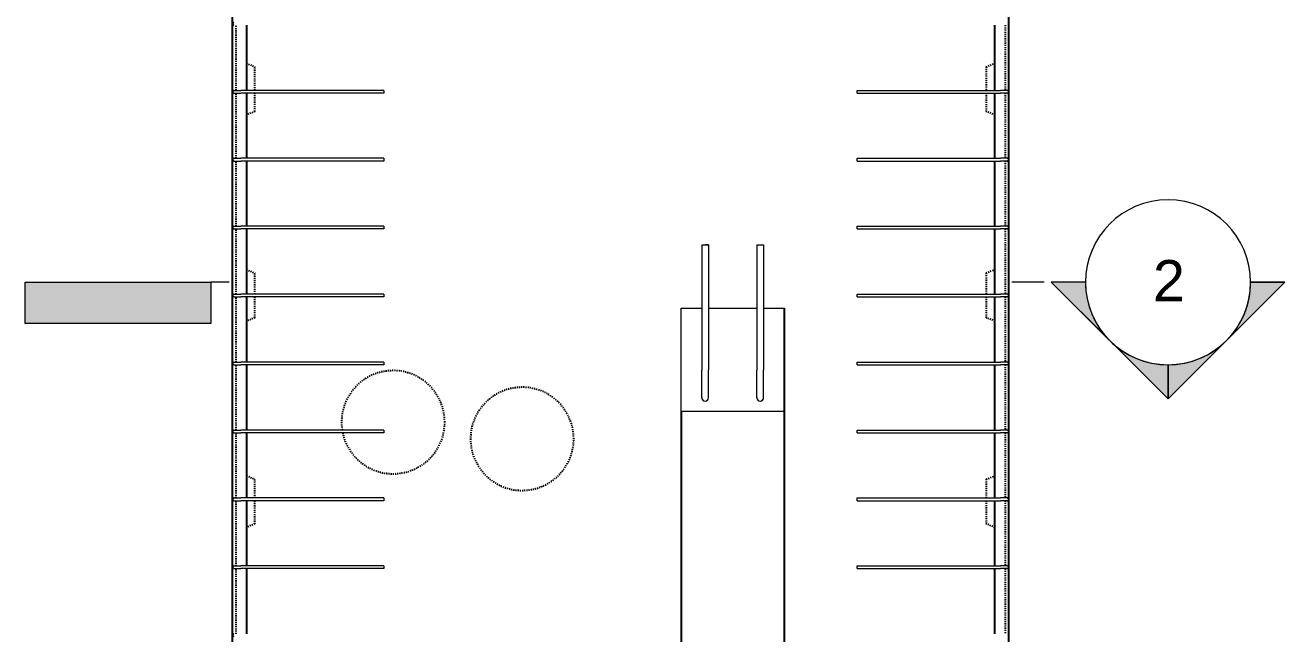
# Model space of a CAD drawing. Header units: millimetres. Extents: x -1213 to 19667, y -2591 to 13692.
# Drawn here: x 4908 to 8570, y 93 to 1864 of the extents above; entities that cross this region are included whole.
import ezdxf

# ---------------------------------------------------------------- set-up
doc = ezdxf.new("R2010")
doc.units = ezdxf.units.MM
doc.linetypes.add('Dash', pattern=[6.36, 3.18, -3.18])
for name, color, linetype, lineweight in [('A-DETL-MBND', 5, 'Continuous', 18), ('A-WALL', 113, 'Continuous', 25), ('A-WALL-HDLN', 110, 'Dash', 25), ('G-ANNO-SYMB', 111, 'Continuous', 9), ('S-BEAM', 12, 'Continuous', 18), ('S-RBAR', 171, 'Continuous', 18)]:
    doc.layers.add(name, color=color, linetype=linetype, lineweight=lineweight)
doc.styles.add('Arial', font='arial.ttf', dxfattribs={"height": 120})

# ---------------------------------------------------------------- blocks, each defined once
blk = doc.blocks.new('M_Rectangular Corbel - M_Rectangular Corbel-3077294-Elevation Front')
at = {"layer": 'S-BEAM'}
for p, q in [((6814.6, 740), (6814.6, 1040)), ((6814.6, 1040), (6874.4, 1040)), ((6894.4, 1040), (7034.4, 1040)), ((7054.4, 1040), (7114.6, 1040)), ((7114.6, 1040), (7114.6, 740)), ((7114.6, 740), (6814.6, 740))]:
    blk.add_line(p, q, dxfattribs=at)
blk = doc.blocks.new('Detail View - M_Section Tail - Filled Horizontal-14034-Elevation Front')
at = {"layer": 'G-ANNO-SYMB'}
blk.add_hatch(color=256, dxfattribs=at).paths.add_polyline_path([(5447.5, -604.4), (5447.5, -484.4), (4907.5, -484.4), (4907.5, -604.4)])
for p, q in [((4907.5, -604.4), (4907.5, -484.4)), ((4907.5, -484.4), (5447.5, -484.4)), ((5447.5, -484.4), (5447.5, -604.4)), ((5447.5, -604.4), (4907.5, -604.4))]:
    blk.add_line(p, q, dxfattribs=at)
blk = doc.blocks.new('Detail View - M_Section Head - Filled SHOP DWG-1002450-Elevation Front')
at = {"layer": 'G-ANNO-SYMB'}
h = blk.add_hatch(color=256, dxfattribs=at)
edge = h.paths.add_edge_path()
edge.add_line((7890.8, -484.4), (7990.2, -484.4))
edge.add_arc((8230.2, -484.4), 240, 180, 225)
edge.add_line((8060.5, -654.1), (7890.8, -484.4))
h = blk.add_hatch(color=256, dxfattribs=at)
edge = h.paths.add_edge_path()
edge.add_line((8569.6, -484.4), (8399.9, -654.1))
edge.add_arc((8230.2, -484.4), 240, 315, 360)
edge.add_line((8470.2, -484.4), (8569.6, -484.4))
h = blk.add_hatch(color=256, dxfattribs=at)
edge = h.paths.add_edge_path()
edge.add_line((8230.2, -823.8), (8060.5, -654.1))
edge.add_arc((8230.2, -484.4), 240, 225, 270)
edge.add_line((8230.2, -724.4), (8230.2, -823.8))
h = blk.add_hatch(color=256, dxfattribs=at)
edge = h.paths.add_edge_path()
edge.add_line((8230.2, -823.8), (8230.2, -724.4))
edge.add_arc((8230.2, -484.4), 240, 270, 315)
edge.add_line((8399.9, -654.1), (8230.2, -823.8))
for p, q in [((8230.2, -823.8), (7890.8, -484.4)), ((7990.2, -484.4), (7890.8, -484.4)), ((7890.8, -484.4), (8060.5, -654.1)), ((7990.2, -484.4), (7890.8, -484.4)), ((8230.2, -823.8), (8569.6, -484.4)), ((8399.9, -654.1), (8569.6, -484.4)), ((8470.2, -484.4), (8569.6, -484.4)), ((8569.6, -484.4), (8470.2, -484.4)), ((8060.5, -654.1), (8230.2, -823.8)), ((8230.2, -823.8), (8399.9, -654.1)), ((8230.2, -724.4), (8230.2, -823.8)), ((8230.2, -823.8), (8230.2, -724.4))]:
    blk.add_line(p, q, dxfattribs=at)
for start, end in [(360, 180), (180, 360), (180, 225), (315, 360), (225, 270), (270, 315)]:
    blk.add_arc((8230.2, -484.4), 240, start, end, dxfattribs=at)

msp = doc.modelspace()

# ---------------------------------------------------------------- linework, layer by layer
at = {"layer": 'A-DETL-MBND'}
msp.add_line((6894.35174, 1225), (6884.35174, 1225), dxfattribs=at)
at = {"layer": 'A-WALL'}
for p, q in [((5510.56745, -1395), (5510.56745, 7060)), ((7766.56745, 2200), (7766.56745, -445)), ((5550.5695, 1863.66667), (5550.5695, 1674)), ((7726.56745, 1674), (7726.56745, 1863.66667)), ((5550.5695, 1666), (5550.5695, 1476.33333)), ((7726.56745, 1476.33333), (7726.56745, 1666)), ((5550.5695, 1468.33333), (5550.5695, 1278.66667)), ((7726.56745, 1278.66667), (7726.56745, 1468.33333)), ((5550.5695, 1270.66667), (5550.5695, 1081)), ((7726.56745, 1081), (7726.56745, 1270.66667)), ((5550.5695, 1073), (5550.5695, 883.33333)), ((7726.56745, 883.33333), (7726.56745, 1073)), ((7114.78521, -1395), (7114.78521, 1040)), ((5550.5695, 875.33333), (5550.5695, 685.66667)), ((7726.56745, 685.66667), (7726.56745, 875.33333)), ((6814.5695, 740), (6814.5695, -1395)), ((5550.5695, 677.66667), (5550.5695, 488)), ((7726.56745, 488), (7726.56745, 677.66667)), ((5550.5695, 480), (5550.5695, 290.33333)), ((7726.56745, 290.33333), (7726.56745, 480)), ((5550.5695, 282.33333), (5550.5695, 92.66667)), ((7726.56745, 92.66667), (7726.56745, 282.33333))]:
    msp.add_line(p, q, dxfattribs=at)
at = {"layer": 'A-WALL-HDLN'}
for p, q in [((5520.57004, 1674), (5520.57004, 1863.66667)), ((7756.56487, 1863.66667), (7756.56487, 1674)), ((5550.56745, 1752.50781), (5575.56745, 1742.50781)), ((5575.56745, 1674), (5575.56745, 1742.50781)), ((7701.56745, 1742.50781), (7726.56745, 1752.50781)), ((7701.56745, 1742.50781), (7701.56745, 1674)), ((5520.57004, 1476.33333), (5520.57004, 1666)), ((5575.56745, 1612.50781), (5575.56745, 1666)), ((7701.56745, 1666), (7701.56745, 1612.50781)), ((7756.56487, 1666), (7756.56487, 1476.33333)), ((5575.56745, 1612.50781), (5550.56745, 1602.50781)), ((7726.56745, 1602.50781), (7701.56745, 1612.50781)), ((5520.57004, 1278.66667), (5520.57004, 1468.33333)), ((7756.56487, 1468.33333), (7756.56487, 1278.66667)), ((5520.57004, 1081), (5520.57004, 1270.66667)), ((7756.56487, 1270.66667), (7756.56487, 1081)), ((5550.56745, 1152.50781), (5575.56745, 1142.50781)), ((5575.56745, 1081), (5575.56745, 1142.50781)), ((7701.56745, 1142.50781), (7726.56745, 1152.50781)), ((7701.56745, 1142.50781), (7701.56745, 1081)), ((5520.57004, 883.33333), (5520.57004, 1073)), ((5575.56745, 1012.50781), (5575.56745, 1073)), ((7701.56745, 1073), (7701.56745, 1012.50781)), ((7756.56487, 1073), (7756.56487, 883.33333)), ((7114.78521, 1040), (7114.61911, 1040)), ((5575.56745, 1012.50781), (5550.56745, 1002.50781)), ((7726.56745, 1002.50781), (7701.56745, 1012.50781)), ((5520.57004, 685.66667), (5520.57004, 875.33333)), ((7756.56487, 875.33333), (7756.56487, 685.66667)), ((5520.57004, 488), (5520.57004, 677.66667)), ((7756.56487, 677.66667), (7756.56487, 488)), ((5550.56745, 552.50781), (5575.56745, 542.50781)), ((7701.56745, 542.50781), (7726.56745, 552.50781)), ((5575.56745, 488), (5575.56745, 542.50781)), ((7701.56745, 542.50781), (7701.56745, 488)), ((5520.57004, 290.33333), (5520.57004, 480)), ((5575.56745, 412.50781), (5575.56745, 480)), ((7701.56745, 480), (7701.56745, 412.50781)), ((7756.56487, 480), (7756.56487, 290.33333)), ((5575.56745, 412.50781), (5550.56745, 402.50781)), ((7726.56745, 402.50781), (7701.56745, 412.50781)), ((5520.57004, 92.66667), (5520.57004, 282.33333)), ((7756.56487, 282.33333), (7756.56487, 92.66667))]:
    msp.add_line(p, q, dxfattribs=at)
for centre, start, end in [((5977.22884, 708.5228), 0, 180), ((6352.22884, 660), 0, 180), ((5977.22884, 708.5228), 180, 188.83093274), ((5977.22884, 708.5228), 191.92189538, 0), ((6352.22884, 660), 180, 0)]:
    msp.add_arc(centre, 150, start, end, dxfattribs=at)
at = {"layer": 'G-ANNO-SYMB'}
for p, q in [((5500.04204, 1115.596), (5447.51281, 1115.596)), ((7870.17414, 1115.596), (7775.52504, 1115.596))]:
    msp.add_line(p, q, dxfattribs=at)
at = {"layer": 'S-RBAR'}
for p, q in [((5514.56745, 1674), (5534.56745, 1674)), ((5514.56745, 1666), (5534.56745, 1666)), ((5950.5695, 1674), (5534.56745, 1674)), ((5950.5695, 1666), (5534.56745, 1666)), ((5950.5695, 1674), (5950.5695, 1666)), ((7326.56745, 1674), (7742.56745, 1674)), ((7326.56745, 1666), (7326.56745, 1674)), ((7326.56745, 1666), (7742.56745, 1666)), ((7762.56745, 1674), (7742.56745, 1674)), ((7762.56745, 1666), (7742.56745, 1666)), ((5514.56745, 1476.33333), (5534.56745, 1476.33333)), ((5514.56745, 1468.33333), (5534.56745, 1468.33333)), ((5950.5695, 1476.33333), (5534.56745, 1476.33333)), ((5950.5695, 1468.33333), (5534.56745, 1468.33333)), ((5950.5695, 1476.33333), (5950.5695, 1468.33333)), ((7326.56745, 1476.33333), (7742.56745, 1476.33333)), ((7326.56745, 1468.33333), (7326.56745, 1476.33333)), ((7326.56745, 1468.33333), (7742.56745, 1468.33333)), ((7762.56745, 1476.33333), (7742.56745, 1476.33333)), ((7762.56745, 1468.33333), (7742.56745, 1468.33333)), ((5514.56745, 1278.66667), (5534.56745, 1278.66667)), ((5514.56745, 1270.66667), (5534.56745, 1270.66667)), ((5950.5695, 1278.66667), (5534.56745, 1278.66667)), ((5950.5695, 1270.66667), (5534.56745, 1270.66667)), ((5950.5695, 1278.66667), (5950.5695, 1270.66667)), ((7326.56745, 1278.66667), (7742.56745, 1278.66667)), ((7326.56745, 1270.66667), (7326.56745, 1278.66667)), ((7326.56745, 1270.66667), (7742.56745, 1270.66667)), ((7762.56745, 1278.66667), (7742.56745, 1278.66667)), ((7762.56745, 1270.66667), (7742.56745, 1270.66667)), ((6874.35174, 1225), (6874.35174, 860)), ((6874.35174, 1225), (6894.35174, 1225)), ((6894.35174, 1225), (6894.35174, 860)), ((7034.35174, 1225), (7034.35174, 860)), ((7034.35174, 1225), (7054.35174, 1225)), ((7054.35174, 1225), (7054.35174, 860)), ((5514.56745, 1081), (5534.56745, 1081)), ((5514.56745, 1073), (5534.56745, 1073)), ((5950.5695, 1081), (5534.56745, 1081)), ((5950.5695, 1073), (5534.56745, 1073)), ((5950.5695, 1081), (5950.5695, 1073)), ((7326.56745, 1081), (7742.56745, 1081)), ((7326.56745, 1073), (7326.56745, 1081)), ((7326.56745, 1073), (7742.56745, 1073)), ((7762.56745, 1081), (7742.56745, 1081)), ((7762.56745, 1073), (7742.56745, 1073)), ((5514.56745, 883.33333), (5534.56745, 883.33333)), ((5950.5695, 883.33333), (5534.56745, 883.33333)), ((5950.5695, 883.33333), (5950.5695, 875.33333)), ((7326.56745, 883.33333), (7742.56745, 883.33333)), ((7326.56745, 875.33333), (7326.56745, 883.33333)), ((7762.56745, 883.33333), (7742.56745, 883.33333)), ((5514.56745, 875.33333), (5534.56745, 875.33333)), ((5950.5695, 875.33333), (5534.56745, 875.33333)), ((6874.35174, 780), (6874.35174, 860)), ((6894.35174, 780), (6894.35174, 860)), ((7034.35174, 780), (7034.35174, 860)), ((7054.35174, 780), (7054.35174, 860)), ((7326.56745, 875.33333), (7742.56745, 875.33333)), ((7762.56745, 875.33333), (7742.56745, 875.33333)), ((5514.56745, 685.66667), (5534.56745, 685.66667)), ((5514.56745, 677.66667), (5534.56745, 677.66667)), ((5950.5695, 685.66667), (5534.56745, 685.66667)), ((5950.5695, 677.66667), (5534.56745, 677.66667)), ((5950.5695, 685.66667), (5950.5695, 677.66667)), ((7326.56745, 685.66667), (7742.56745, 685.66667)), ((7326.56745, 677.66667), (7326.56745, 685.66667)), ((7326.56745, 677.66667), (7742.56745, 677.66667)), ((7762.56745, 685.66667), (7742.56745, 685.66667)), ((7762.56745, 677.66667), (7742.56745, 677.66667)), ((5514.56745, 488), (5534.56745, 488)), ((5514.56745, 480), (5534.56745, 480)), ((5950.5695, 488), (5534.56745, 488)), ((5950.5695, 480), (5534.56745, 480)), ((5950.5695, 488), (5950.5695, 480)), ((7326.56745, 488), (7742.56745, 488)), ((7326.56745, 480), (7326.56745, 488)), ((7326.56745, 480), (7742.56745, 480)), ((7762.56745, 488), (7742.56745, 488)), ((7762.56745, 480), (7742.56745, 480)), ((5514.56745, 290.33333), (5534.56745, 290.33333)), ((5514.56745, 282.33333), (5534.56745, 282.33333)), ((5950.5695, 290.33333), (5534.56745, 290.33333)), ((5950.5695, 282.33333), (5534.56745, 282.33333)), ((5950.5695, 290.33333), (5950.5695, 282.33333)), ((7326.56745, 290.33333), (7742.56745, 290.33333)), ((7326.56745, 282.33333), (7326.56745, 290.33333)), ((7326.56745, 282.33333), (7742.56745, 282.33333)), ((7762.56745, 290.33333), (7742.56745, 290.33333)), ((7762.56745, 282.33333), (7742.56745, 282.33333))]:
    msp.add_line(p, q, dxfattribs=at)
for centre, radius, start, end in [((5514.56745, 1867.66667), 4, 90, 270), ((5514.56745, 1670), 4, 90, 270), ((5514.56745, 1670), 4, 90, 165), ((5514.56745, 1670), 4, 195, 255), ((7762.56745, 1670), 4, 270, 90), ((7762.56745, 1670), 4, 270, 345), ((7762.56745, 1670), 4, 15, 75), ((5514.56745, 1472.33333), 4, 90, 270), ((5514.56745, 1472.33333), 4, 90, 165), ((5514.56745, 1472.33333), 4, 195, 255), ((7762.56745, 1472.33333), 4, 270, 90), ((7762.56745, 1472.33333), 4, 270, 345), ((7762.56745, 1472.33333), 4, 15, 75), ((5514.56745, 1274.66667), 4, 90, 270), ((5514.56745, 1274.66667), 4, 90, 165), ((5514.56745, 1274.66667), 4, 195, 248.49435274), ((7762.56745, 1274.66667), 4, 270, 90), ((7762.56745, 1274.66667), 4, 270, 285), ((7762.56745, 1274.66667), 4, 15, 75), ((7762.56745, 1274.66667), 4, 291.50564726, 345), ((5514.56745, 1077), 4, 90, 270), ((5514.56745, 1077), 4, 90, 165), ((5514.56745, 1077), 4, 195, 255), ((7762.56745, 1077), 4, 270, 90), ((7762.56745, 1077), 4, 270, 345), ((7762.56745, 1077), 4, 15, 75), ((5514.56745, 879.33333), 4, 90, 270), ((5514.56745, 879.33333), 4, 90, 165), ((7762.56745, 879.33333), 4, 270, 90), ((7762.56745, 879.33333), 4, 15, 75), ((5514.56745, 879.33333), 4, 195, 255), ((7762.56745, 879.33333), 4, 270, 345), ((6884.35174, 780), 10, 180, 0), ((6884.35174, 780), 10, 180, 195), ((6884.35174, 780), 10, 210, 240), ((6884.35174, 780), 10, 300, 330), ((7044.35174, 780), 10, 180, 0), ((7044.35174, 780), 10, 180, 195), ((7044.35174, 780), 10, 210, 240), ((7044.35174, 780), 10, 300, 330), ((5514.56745, 681.66667), 4, 90, 270), ((5514.56745, 681.66667), 4, 90, 165), ((5514.56745, 681.66667), 4, 195, 255), ((7762.56745, 681.66667), 4, 270, 90), ((7762.56745, 681.66667), 4, 270, 345), ((7762.56745, 681.66667), 4, 15, 75), ((5514.56745, 484), 4, 90, 270), ((5514.56745, 484), 4, 90, 165), ((5514.56745, 484), 4, 195, 255), ((7762.56745, 484), 4, 270, 90), ((7762.56745, 484), 4, 270, 345), ((7762.56745, 484), 4, 15, 75), ((5514.56745, 286.33333), 4, 90, 270), ((5514.56745, 286.33333), 4, 90, 165), ((5514.56745, 286.33333), 4, 195, 255), ((7762.56745, 286.33333), 4, 270, 90), ((7762.56745, 286.33333), 4, 270, 345), ((7762.56745, 286.33333), 4, 15, 75), ((5514.56745, 88.66667), 4, 90, 270)]:
    msp.add_arc(centre, radius, start, end, dxfattribs=at)

# ---------------------------------------------------------------- block references
at = {"layer": 'G-ANNO-SYMB'}
for name in ['Detail View - M_Section Head - Filled SHOP DWG-1002450-Elevation Front', 'Detail View - M_Section Tail - Filled Horizontal-14034-Elevation Front']:
    msp.add_blockref(name, (0, 1600), dxfattribs=at)
at = {"layer": 'S-BEAM'}
msp.add_blockref('M_Rectangular Corbel - M_Rectangular Corbel-3077294-Elevation Front', (0, 0), dxfattribs=at)

# ---------------------------------------------------------------- texts
at = {"layer": 'G-ANNO-SYMB', "insert": (8186.14437, 1180.19662), "char_height": 120, "width": 115.443, "attachment_point": 1, "style": 'Arial'}
msp.add_mtext('2', dxfattribs=at)

doc.saveas('drawing.dxf')
